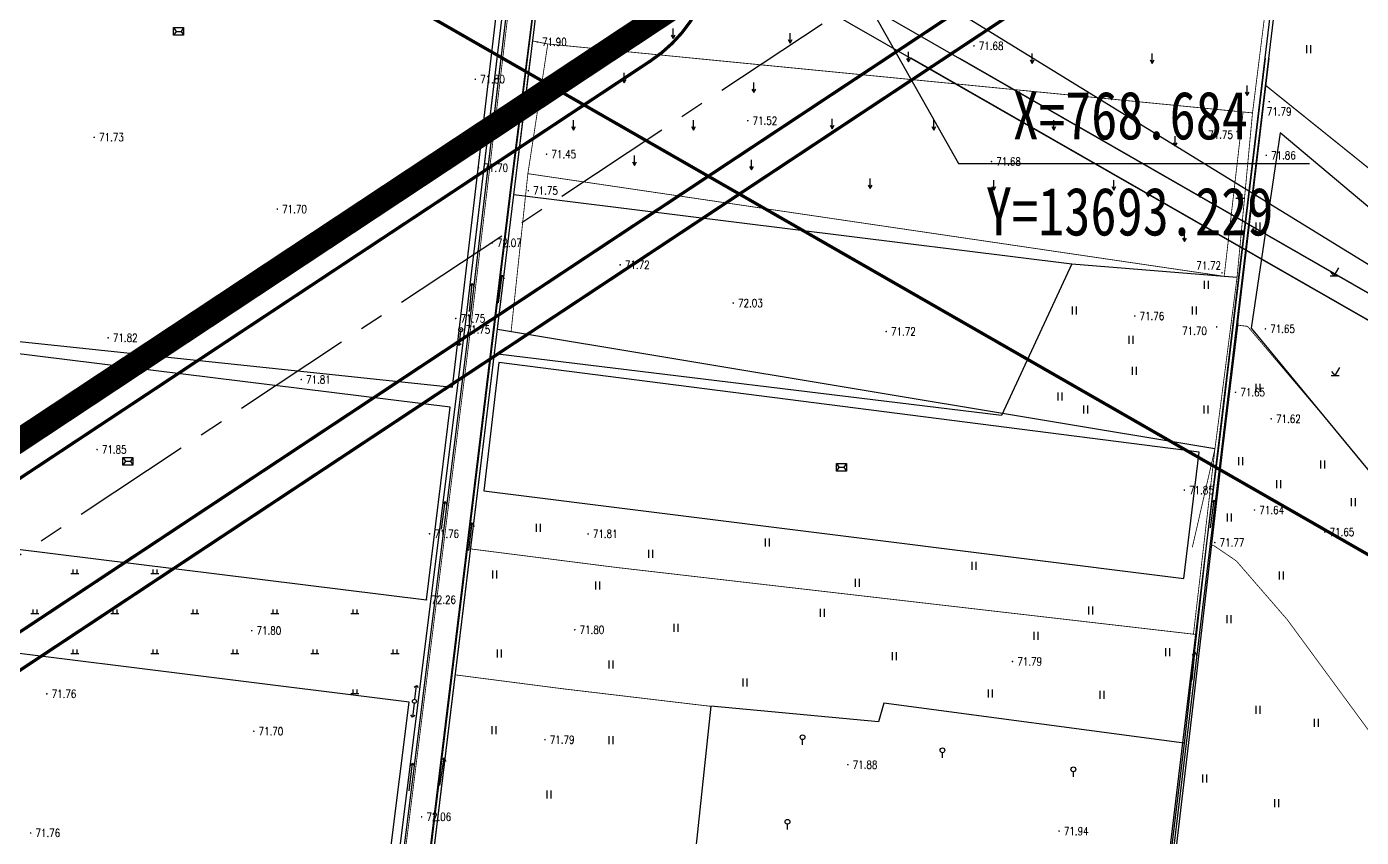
# Model space of a CAD drawing. Extents: x 10519 to 17598, y -625 to 2857.
# Drawn here: x 13589.3 to 13756.1, y 662.3 to 763.5 of the extents above; entities that cross this region are included whole.
import ezdxf
from ezdxf.enums import TextEntityAlignment as Align

# ---------------------------------------------------------------- set-up
doc = ezdxf.new("R2010")
doc.units = 0
doc.header["$MEASUREMENT"] = 0
for name, pattern in [('CENTER', [2, 1.25, -0.25, 0.25, -0.25]), ('CENTERX2', [4, 2.5, -0.5, 0.5, -0.5]), ('L94', [8, 5, -1.5, 0, -1.5])]:
    doc.linetypes.add(name, pattern=pattern)
doc.layers.get('0').update_dxf_attribs({"linetype": 'CONTINUOUS'})
for name, color, linetype in [('00000衢化东路中线', 1, 'CENTER'), ('00000道路边线', 2, 'CONTINUOUS'), ('ASSIST', 252, 'CONTINUOUS'), ('DM-坐标', 7, 'CONTINUOUS'), ('GCD', 224, 'CONTINUOUS'), ('JZD', 1, 'CONTINUOUS')]:
    doc.layers.add(name, color=color, linetype=linetype)
doc.styles.add('DIMST', font='SimSun.ttf', dxfattribs={"width": 0.8})
doc.styles.add('HZ', font='txt8.shx', dxfattribs={"width": 0.8, "bigfont": 'hz.shx'})

# ---------------------------------------------------------------- blocks, each defined once
blk = doc.blocks.new('gc121')
for p, q in [((-0.5, -1), (-0.5, 1)), ((0.5, -1), (0.5, 1))]:
    blk.add_line(p, q)
blk = doc.blocks.new('gc119')
for p, q in [((-1, 0), (1, 0)), ((-0.5, 1), (-0.5, 0)), ((0.5, 1), (0.5, 0))]:
    blk.add_line(p, q)
blk = doc.blocks.new('gc120')
for p, q in [((-0.5, 0.87), (0, 0)), ((0, 0), (0, 2.5)), ((0, 0), (0.5, 0.87))]:
    blk.add_line(p, q)
blk = doc.blocks.new('gc086')
for p, q in [((0, 0), (7, 0)), ((7, 0), (6.18, 0.57)), ((7, 0), (6.18, -0.57))]:
    blk.add_line(p, q)
blk = doc.blocks.new('gc272')
at = {"linetype": 'Continuous'}
blk.add_lwpolyline([(1.25, 0), (1.25, 0), (-1.25, 0), (-1.25, 1.9), (1.25, 1.9)], close=True, dxfattribs=at)
for points in [[(-1.25, 1.9), (-0.625, 0.95), (-1.25, 0)], [(-0.625, 0.95), (0.625, 0.95)], [(1.25, 1.9), (0.625, 0.95), (1.25, 0)]]:
    blk.add_lwpolyline(points, dxfattribs=at)
blk = doc.blocks.new('gc013b')
at = {"linetype": 'Continuous'}
blk.add_line((0.5, 0), (4, 0), dxfattribs=at)
at = {"linetype": 'Continuous', "flags": 128}
blk.add_lwpolyline([(3.5, 0.5), (4, 0), (3.5, -0.5)], dxfattribs=at)
blk = doc.blocks.new('gc170')
at = {"linetype": 'Continuous'}
blk.add_circle((0, 0), 0.5, dxfattribs=at)
blk = doc.blocks.new('gc325')
blk.add_line((0, 0), (0, 1.3))
blk.add_circle((0, 1.9), 0.6)
blk = doc.blocks.new('gc123')
for p, q in [((-1, 0), (1, 0)), ((0, 0), (-0.8, 1)), ((0, 0), (1.2, 2))]:
    blk.add_line(p, q)
blk = doc.blocks.new('GC200')
at = {"linetype": 'Continuous', "const_width": 0.2, "flags": 128}
blk.add_lwpolyline([(-0.1, 0, 1), (0.1, 0, 1)], format="xyb", close=True, dxfattribs=at)

msp = doc.modelspace()

# ---------------------------------------------------------------- linework, layer by layer
at = {"layer": '00000衢化东路中线', "color": 6, "linetype": 'CENTERX2', "ltscale": 6}
msp.add_line((13708.73, 777.09), (13155.85, 411.18), dxfattribs=at)
at = {"layer": '00000道路边线', "const_width": 0.4}
for points in [[(13407.08, 938.53, 0.283572), (13380.85, 937.69, -0.283572), (13407.08, 938.53), (13666.31, 789.88, -0.558152), (13667.29, 759.25), (13444.14, 611.57, -0.414214), (13419.19, 616.64), (13273.56, 836.7), (13406.28, 636.16)], [(13527, 647.22), (13452.97, 598.22, 0.414214), (13447.89, 573.28), (13556.46, 409.23, 0.342677), (13577.38, 402.16), (13603.04, 411.08, 0.034015), (13641.8, 427.57), (13798.93, 504.44), (13908.41, 558, 0.372894), (13921.22, 588.12), (13845.8, 822.07, 0.46943), (13824.38, 830.66), (13712.85, 770.22), (13452.97, 598.22)], [(13601.4, 415.8, 0.034046), (13639.57, 432.05), (13797.9, 509.5), (13908.94, 563.82, 0.372894), (13919.19, 587.92), (13843.78, 821.82, 0.46943), (13828.07, 828.11), (13714.91, 766.79), (13451.84, 592.68), (13449.02, 578.82), (13560.84, 409.86), (13572.73, 405.84), (13601.4, 415.8)]]:
    msp.add_lwpolyline(points, format="xyb", dxfattribs=at)
for points in [[(13277.03, 838.7), (13282.74, 866.76), (13385.61, 934.84), (13402.52, 935.38), (13666.5, 784.01), (13667.14, 763.95), (13438.59, 612.69), (13424.73, 615.51), (13277.03, 838.7), (13282.74, 866.76), (13385.61, 934.84), (13282.74, 866.76), (13277.03, 838.7), (13413.74, 632.12)], [(13912.62, 608.3), (13365.9, 921.8)]]:
    msp.add_lwpolyline(points, dxfattribs=at)
at = {"layer": 'ASSIST', "color": 252, "flags": 128}
for points, const_width in [([(13725.61, 992.24), (13701.61, 984.39), (13683.69, 978.3), (13678.11, 976.72), (13675.23, 953.36), (13670.29, 915.08), (13667.35, 889.4), (13664.34, 861.79), (13656.07, 793.43), (13655.55, 788.96), (13649.73, 743.07), (13608.76, 406.44)], 0.1), ([(13651.82, 759.57), (13649.73, 743.07), (13608.76, 406.44)], 0.1), ([(13791.24, 707.38), (13791.88, 708.09), (13787.41, 712.96), (13782.85, 718.51), (13786.2, 722.24), (13785.77, 722.72), (13744.11, 756.2)], 0.15), ([(13791.24, 707.38), (13791.88, 708.09), (13787.41, 712.96), (13782.85, 718.51), (13786.2, 722.24), (13785.77, 722.72), (13744.18, 756.15)], 0.15), ([(13644.81, 698.29), (13662.89, 695.99), (13735.46, 687.6)], 0.1), ([(13674.8, 678.63), (13656.33, 680.82), (13642.89, 682.56)], 0.1)]:
    msp.add_lwpolyline(points, dxfattribs=dict(at, const_width=const_width))
for points in [[(13247.56, 861.47), (13247.56, 861.47), (13394, 957), (13947, 617), (13562, 386)], [(13646.47, 705.55), (13733.89, 694.6), (13735.83, 710.38), (13648.32, 721.56)]]:
    msp.add_lwpolyline(points, close=True, dxfattribs=at)
for points, elevation in [([(13661.15, 869.22), (13644.11, 726.35), (13629.56, 609.85), (13616.37, 504.15), (13607.51, 428.68), (13594.68, 323.42)], 72.3), ([(13595.28, 323.4), (13608.09, 429.12), (13616.97, 504.09), (13630.12, 609.84), (13644.68, 726.26), (13652.3, 790.39), (13652.35, 790.84), (13661.65, 869.15)], 71.62), ([(13872.89, 861.11), (13857.23, 856.85), (13800.37, 832.17), (13750.25, 811.31), (13726.39, 612.74)], 71.88), ([(13726.82, 612.33), (13750.69, 810.9), (13800.65, 831.77), (13857.59, 856.59), (13872.93, 860.66)], 71.89), ([(13648.07, 759.57), (13644.11, 726.35), (13629.56, 609.85), (13616.37, 504.15), (13607.51, 428.68), (13595.46, 329.78)], 72.3), ([(13595.46, 324.88), (13608.09, 429.12), (13616.97, 504.09), (13630.12, 609.84), (13644.68, 726.26), (13648.64, 759.57)], 71.62), ([(13744.07, 759.57), (13740.13, 726.67)], 71.88), ([(13740.66, 726.53), (13744.58, 759.57)], 71.89), ([(13789.25, 710.21), (13784.92, 714.62), (13781.89, 718.47), (13784.22, 721.32), (13778, 727.75), (13775.66, 725.28), (13745.93, 750.28), (13742.33, 725.88), (13770.6, 691.59)], 71.57), ([(13719.92, 733.9), (13738.95, 732.34), (13740.56, 732.22)], 71.87), ([(13737.8, 710.81), (13648.15, 725.68)], 71.87), ([(13740.66, 726.53), (13738.75, 710.79), (13737.37, 698.88), (13734.51, 674.12), (13731.95, 652.64), (13723.16, 578.82), (13713.29, 497.3)], 71.91), ([(13740.13, 726.67), (13738.23, 710.92), (13736.74, 699.03), (13733.98, 674.35), (13731.37, 652.71), (13724.83, 597.43)], 71.91)]:
    msp.add_lwpolyline(points, dxfattribs=dict(at, elevation=elevation))
at = {"layer": 'ASSIST', "color": 252, "const_width": 0.1, "flags": 128}
for points, elevation in [([(13595.46, 323.37), (13608.27, 429.1), (13617.15, 504.06), (13630.3, 609.81), (13644.86, 726.23), (13652.48, 790.37), (13652.53, 790.81), (13661.83, 869.12)], 143.35), ([(13750.78, 815.45), (13749.21, 809.97), (13748.5, 802.55), (13747.7, 795.82), (13745.6, 780.41), (13744.36, 767.68), (13742.49, 752.75), (13740.56, 732.22), (13737.8, 710.81), (13734.97, 698.49)], 71.88), ([(13651.96, 745.16), (13654.45, 761.36), (13652.7, 761.71), (13652.58, 761.71)], 71.87), ([(13742.49, 752.75), (13654.45, 761.36)], 71.88), ([(13595.46, 323.37), (13608.27, 429.1), (13617.15, 504.06), (13630.3, 609.81), (13644.86, 726.23), (13648.82, 759.57)], 143.35), ([(13742.49, 752.75), (13672.71, 759.57)], 71.88), ([(13743.34, 759.57), (13742.49, 752.75), (13740.56, 732.22), (13737.8, 710.81), (13735.11, 687.64)], 71.88), ([(13741.31, 752.86), (13738.95, 732.34), (13651.96, 745.16), (13649.86, 725.4)], 71.87), ([(13738.95, 732.34), (13740.56, 732.22)], 71.87), ([(13757.4, 675.07), (13770.52, 691.69), (13750.89, 715.44), (13741.87, 726.09), (13740.62, 726.24)], 71.8), ([(13775.69, 664.36), (13757.4, 675.07), (13746.85, 689.43), (13740.47, 696.79), (13737.68, 698.69), (13737.35, 698.72)], 71.8)]:
    msp.add_lwpolyline(points, dxfattribs=dict(at, elevation=elevation))
at = {"layer": 'ASSIST', "color": 252, "flags": 128}
for points in [[(13718.09, 815.74), (13716.12, 814.54, -0.049479), (13707.07, 807.84), (13693.17, 802.59, 0.02517), (13688.9, 800.83, -0.05814), (13680.36, 797.31, -0.055515), (13662.67, 792.17, 0.028374), (13656.1, 790.46), (13655.74, 790.46), (13649.82, 743.08), (13608.89, 406.45)], [(13609.53, 408.68), (13650.19, 742.5), (13656.05, 789.94), (13656.24, 790.02, -0.028374), (13662.81, 791.73, 0.055515), (13680.5, 796.87, 0.05814), (13689.04, 800.39, -0.02517), (13693.31, 802.15), (13707.21, 807.4, 0.049479), (13716.26, 814.11), (13718.23, 815.31)]]:
    msp.add_lwpolyline(points, format="xyb", dxfattribs=at)
for points, elevation in [([(13574.08, 806.41), (13564.72, 726.71), (13642.55, 718.51), (13651.91, 798.21)], 71.86), ([(13564.72, 725.58), (13561.69, 701.53), (13639.3, 691.95), (13642.25, 716)], 71.81), ([(13637.13, 679.14), (13559.66, 688.79), (13552.33, 631.01), (13629.89, 621.44)], 71.87)]:
    msp.add_lwpolyline(points, close=True, dxfattribs=dict(at, elevation=elevation))
for points in [[(13665.97, 782.48), (13965.84, 610.37)], [(13964.51, 608), (13664.42, 779.86)], [(13821.2, 690.07), (13699.83, 759.57)], [(13705.88, 759.57), (13821.2, 693.38)], [(13650.2, 742.57), (13719.92, 733.9), (13711.15, 714.96), (13648.19, 722.63)], [(13733.94, 674.04), (13696.45, 679.03), (13695.78, 676.69), (13674.8, 678.63), (13670.7, 639.81), (13728.98, 632.49)]]:
    msp.add_lwpolyline(points, dxfattribs=at)
at = {"layer": 'ASSIST', "color": 252}
for points in [[(13651.89, 759.57), (13649.82, 743.08), (13621.45, 509.77)], [(13633.87, 608.48), (13650.19, 742.5), (13652.3, 759.57)]]:
    msp.add_lwpolyline(points, dxfattribs=at)
at = {"layer": 'DM-坐标', "linetype": 'ByBlock'}
msp.add_line((13705.75, 746.44), (13749.62, 746.44), dxfattribs=at)
msp.add_lwpolyline([(13693.23, 768.68), (13705.75, 746.44)], dxfattribs=at)
at = {"layer": 'JZD', "linetype": 'L94', "ltscale": 2, "flags": 128}
msp.add_lwpolyline([(13268.34, 851.36, 3, 3, 0), (13248.54, 838.27, 3, 3, 0), (13558.91, 369.28, 3, 3, 0), (13611.24, 387.46, 3, 3, 0.033868), (13652.96, 405.2, 3, 3, 0), (13913.06, 532.44, 3, 3, 0), (13894.6, 572.84, 3, 3, 0), (13860.14, 593.14, 3, 3, 0), (13886.5, 637.91, 3, 3, 0.035272), (13890.89, 646.74, 3, 3, 0), (13896.13, 659.44, 3, 3, 0), (13836.59, 844.12, 3, 3, 0), (13693.23, 768.68, 3, 3, 0), (13683.08, 774.5, 3, 3, 0), (13430.04, 607.03, 3, 3, 0), (13268.34, 851.36, 0, 0, 0)], format="xyseb", dxfattribs=at)

# ---------------------------------------------------------------- block references
at = {"layer": 'ASSIST', "color": 252, "xscale": 0.5, "yscale": 0.5}
for name, p in [('gc272', (13608.32, 762.46)), ('gc120', (13670.11, 762.03)), ('gc120', (13684.72, 761.47)), ('gc120', (13699.52, 759.13)), ('gc121', (13749.51, 760.71)), ('gc120', (13714.97, 758.94)), ('gc120', (13729.97, 758.94)), ('gc120', (13663.99, 756.5)), ('gc120', (13680.19, 755.28)), ('gc120', (13741.83, 754.91)), ('gc121', (13650.55, 753.15)), ('gc119', (13652.29, 753.25)), ('gc120', (13689.97, 750.77)), ('gc120', (13657.66, 750.61)), ('gc120', (13672.66, 750.61)), ('gc120', (13702.66, 750.61)), ('gc120', (13717.66, 750.61)), ('gc120', (13732.84, 748.58)), ('gc120', (13665.3, 746.2)), ('gc120', (13679.91, 745.64)), ('gc120', (13694.71, 743.3)), ('gc120', (13710.16, 743.11)), ('gc120', (13725.16, 743.11)), ('gc119', (13740.92, 742.08)), ('gc121', (13743.2, 738.57)), ('gc120', (13733.98, 736.69)), ('gc123', (13752.68, 732.38)), ('gc121', (13736.76, 731.26)), ('gc121', (13720.26, 728.05)), ('gc121', (13735.26, 728.05)), ('gc170', (13643.58, 725.68)), ('gc121', (13727.33, 724.39)), ('gc121', (13727.76, 720.55)), ('gc123', (13752.8, 719.95)), ('gc121', (13743.21, 718.41)), ('gc121', (13718.44, 717.33)), ('gc121', (13721.68, 715.72)), ('gc121', (13736.68, 715.72)), ('gc272', (13601.99, 708.77)), ('gc272', (13691.13, 708.02)), ('gc121', (13741.05, 709.26)), ('gc121', (13751.26, 708.84)), ('gc121', (13745.77, 706.36)), ('gc121', (13755.1, 704.13)), ('gc121', (13739.62, 702.22)), ('gc121', (13653.28, 700.92)), ('gc121', (13681.91, 699.09)), ('gc121', (13667.33, 697.66)), ('gc119', (13595.36, 695.24)), ('gc119', (13605.36, 695.24)), ('gc121', (13647.83, 695.08)), ('gc121', (13707.72, 696.16)), ('gc121', (13746.1, 694.97)), ('gc121', (13660.72, 693.71)), ('gc121', (13693.14, 694.06)), ('gc119', (13590.36, 690.24)), ('gc119', (13600.36, 690.24)), ('gc119', (13610.36, 690.24)), ('gc119', (13620.36, 690.24)), ('gc119', (13630.36, 690.24)), ('gc121', (13688.77, 690.3)), ('gc121', (13722.31, 690.61)), ('gc121', (13670.49, 688.44)), ('gc121', (13739.58, 689.53)), ('gc121', (13715.47, 687.42)), ('gc119', (13595.36, 685.24)), ('gc119', (13605.36, 685.24)), ('gc119', (13615.36, 685.24)), ('gc119', (13625.36, 685.24)), ('gc119', (13635.36, 685.24)), ('gc121', (13648.41, 685.21)), ('gc121', (13697.76, 684.89)), ('gc121', (13731.91, 685.39)), ('gc121', (13662.38, 683.85)), ('gc121', (13679.12, 681.59)), ('gc119', (13630.36, 680.24)), ('gc121', (13709.76, 680.22)), ('gc121', (13723.71, 680.06)), ('gc170', (13637.79, 679.26)), ('gc121', (13743.21, 678.2)), ('gc121', (13750.5, 676.55)), ('gc121', (13647.75, 675.67)), ('gc121', (13662.38, 674.42)), ('gc325', (13686.28, 673.82)), ('gc325', (13703.75, 672.19)), ('gc325', (13720.11, 669.81)), ('gc121', (13736.52, 669.63)), ('gc121', (13654.64, 667.6)), ('gc121', (13745.54, 666.55)), ('gc325', (13684.4, 663.26))]:
    msp.add_blockref(name, p, dxfattribs=at)
at = {"layer": 'ASSIST', "color": 252}
ref = msp.add_blockref('GC200', (13653.13, 761.61, 71.9), dxfattribs=dict(at, xscale=0.5, yscale=0.5, zscale=0.5))
ref.add_attrib('height', '71.90', dxfattribs={"layer": 'GCD', "linetype": 'Continuous', "height": 1, "style": 'HZ', "width": 0.8}).set_placement((13653.73, 761.61, 71.9), align=Align.MIDDLE_LEFT)
ref = msp.add_blockref('GC200', (13707.69, 761.12, 71.68), dxfattribs=dict(at, xscale=0.5, yscale=0.5, zscale=0.5))
ref.add_attrib('height', '71.68', dxfattribs={"layer": 'GCD', "linetype": 'Continuous', "height": 1, "style": 'HZ', "width": 0.8}).set_placement((13708.29, 761.12, 71.68), align=Align.MIDDLE_LEFT)
ref = msp.add_blockref('GC200', (13645.4, 756.95, 71.8), dxfattribs=dict(at, xscale=0.5, yscale=0.5, zscale=0.5))
ref.add_attrib('height', '71.80', dxfattribs={"layer": 'GCD', "linetype": 'Continuous', "height": 1, "style": 'HZ', "width": 0.8}).set_placement((13646, 756.95, 71.8), align=Align.MIDDLE_LEFT)
ref = msp.add_blockref('GC200', (13744.58, 754.15, 71.79), dxfattribs=dict(at, xscale=0.5, yscale=0.5, zscale=0.5))
ref.add_attrib('height', '71.79', dxfattribs={"layer": 'GCD', "linetype": 'Continuous', "height": 1, "style": 'HZ', "width": 0.8}).set_placement((13744.28, 752.92, 71.79), align=Align.MIDDLE_LEFT)
ref = msp.add_blockref('GC200', (13679.43, 751.78, 71.52), dxfattribs=dict(at, xscale=0.5, yscale=0.5, zscale=0.5))
ref.add_attrib('height', '71.52', dxfattribs={"layer": 'GCD', "linetype": 'Continuous', "height": 1, "style": 'HZ', "width": 0.8}).set_placement((13680.03, 751.78, 71.52), align=Align.MIDDLE_LEFT)
ref = msp.add_blockref('GC200', (13740.55, 750.42, 71.75), dxfattribs=dict(at, xscale=0.5, yscale=0.5, zscale=0.5))
ref.add_attrib('height', '71.75', dxfattribs={"layer": 'GCD', "linetype": 'Continuous', "height": 1, "style": 'HZ', "width": 0.8}).set_placement((13736.95, 750.03, 71.75), align=Align.MIDDLE_LEFT)
ref = msp.add_blockref('GC200', (13597.79, 749.7, 71.73), dxfattribs=dict(at, xscale=0.5, yscale=0.5, zscale=0.5))
ref.add_attrib('height', '71.73', dxfattribs={"layer": 'GCD', "linetype": 'Continuous', "height": 1, "style": 'HZ', "width": 0.8}).set_placement((13598.39, 749.7, 71.73), align=Align.MIDDLE_LEFT)
ref = msp.add_blockref('GC200', (13654.3, 747.59, 71.45), dxfattribs=dict(at, xscale=0.5, yscale=0.5, zscale=0.5))
ref.add_attrib('height', '71.45', dxfattribs={"layer": 'GCD', "linetype": 'Continuous', "height": 1, "style": 'HZ', "width": 0.8}).set_placement((13654.9, 747.59, 71.45), align=Align.MIDDLE_LEFT)
ref = msp.add_blockref('GC200', (13709.87, 746.67, 71.68), dxfattribs=dict(at, xscale=0.5, yscale=0.5, zscale=0.5))
ref.add_attrib('height', '71.68', dxfattribs={"layer": 'GCD', "linetype": 'Continuous', "height": 1, "style": 'HZ', "width": 0.8}).set_placement((13710.47, 746.67, 71.68), align=Align.MIDDLE_LEFT)
ref = msp.add_blockref('GC200', (13744.21, 747.45, 71.86), dxfattribs=dict(at, xscale=0.5, yscale=0.5, zscale=0.5))
ref.add_attrib('height', '71.86', dxfattribs={"layer": 'GCD', "linetype": 'Continuous', "height": 1, "style": 'HZ', "width": 0.8}).set_placement((13744.81, 747.45, 71.86), align=Align.MIDDLE_LEFT)
ref = msp.add_blockref('GC200', (13645.8, 745.9, 71.69), dxfattribs=dict(at, xscale=0.5, yscale=0.5, zscale=0.5))
ref.add_attrib('height', '71.70', dxfattribs={"layer": 'GCD', "linetype": 'Continuous', "height": 1, "style": 'HZ', "width": 0.8}).set_placement((13646.4, 745.9, 71.69), align=Align.MIDDLE_LEFT)
ref = msp.add_blockref('GC200', (13652.02, 743.04, 71.75), dxfattribs=dict(at, xscale=0.5, yscale=0.5, zscale=0.5))
ref.add_attrib('height', '71.75', dxfattribs={"layer": 'GCD', "linetype": 'Continuous', "height": 1, "style": 'HZ', "width": 0.8}).set_placement((13652.62, 743.04, 71.75), align=Align.MIDDLE_LEFT)
ref = msp.add_blockref('GC200', (13620.66, 740.74, 71.7), dxfattribs=dict(at, xscale=0.5, yscale=0.5, zscale=0.5))
ref.add_attrib('height', '71.70', dxfattribs={"layer": 'GCD', "linetype": 'Continuous', "height": 1, "style": 'HZ', "width": 0.8}).set_placement((13621.26, 740.74, 71.7), align=Align.MIDDLE_LEFT)
ref = msp.add_blockref('GC200', (13647.5, 736.51, 72.07), dxfattribs=dict(at, xscale=0.5, yscale=0.5, zscale=0.5))
ref.add_attrib('height', '72.07', dxfattribs={"layer": 'GCD', "linetype": 'Continuous', "height": 1, "style": 'HZ', "width": 0.8}).set_placement((13648.1, 736.51, 72.07), align=Align.MIDDLE_LEFT)
ref = msp.add_blockref('GC200', (13663.49, 733.78, 71.72), dxfattribs=dict(at, xscale=0.5, yscale=0.5, zscale=0.5))
ref.add_attrib('height', '71.72', dxfattribs={"layer": 'GCD', "linetype": 'Continuous', "height": 1, "style": 'HZ', "width": 0.8}).set_placement((13664.09, 733.78, 71.72), align=Align.MIDDLE_LEFT)
ref = msp.add_blockref('GC200', (13738.68, 732.78, 71.72), dxfattribs=dict(at, xscale=0.5, yscale=0.5, zscale=0.5))
ref.add_attrib('height', '71.72', dxfattribs={"layer": 'GCD', "linetype": 'Continuous', "height": 1, "style": 'HZ', "width": 0.8}).set_placement((13735.47, 733.68, 71.72), align=Align.MIDDLE_LEFT)
at = {"layer": 'ASSIST', "color": 252, "yscale": 0.5, "zscale": 0.5}
for p, xscale, rotation in [((13648.3, 729.01), 0.4999999998428566, 82.40071463794322), ((13644.65, 727.96), 0.4999999998135531, 84.14090155025059), ((13641.16, 700.75), 0.5000000001731048, 82.0260564813355), ((13737.23, 700.93), 0.5, 82.46997830605935), ((13644.57, 698.08), 0.4999999998396921, 82.79637747530509), ((13734.97, 681.9), 0.5000000000531059, 84.95468710242196), ((13640.96, 668.75), 0.499999999785975, 81.30907536476286), ((13637.15, 668.06), 0.5000000001027651, 83.51345088521904)]:
    msp.add_blockref('gc086', p, dxfattribs=dict(at, xscale=xscale, rotation=rotation))
at = {"layer": 'ASSIST', "color": 252}
ref = msp.add_blockref('GC200', (13677.62, 729, 72.03), dxfattribs=dict(at, xscale=0.5, yscale=0.5, zscale=0.5))
ref.add_attrib('height', '72.03', dxfattribs={"layer": 'GCD', "linetype": 'Continuous', "height": 1, "style": 'HZ', "width": 0.8}).set_placement((13678.22, 729, 72.03), align=Align.MIDDLE_LEFT)
ref = msp.add_blockref('GC200', (13642.95, 727.08, 71.75), dxfattribs=dict(at, xscale=0.5, yscale=0.5, zscale=0.5))
ref.add_attrib('height', '71.75', dxfattribs={"layer": 'GCD', "linetype": 'Continuous', "height": 1, "style": 'HZ', "width": 0.8}).set_placement((13643.55, 727.08, 71.75), align=Align.MIDDLE_LEFT)
ref = msp.add_blockref('GC200', (13727.78, 727.38, 71.76), dxfattribs=dict(at, xscale=0.5, yscale=0.5, zscale=0.5))
ref.add_attrib('height', '71.76', dxfattribs={"layer": 'GCD', "linetype": 'Continuous', "height": 1, "style": 'HZ', "width": 0.8}).set_placement((13728.38, 727.38, 71.76), align=Align.MIDDLE_LEFT)
for p, xscale, yscale, rotation in [((13643.58, 725.68), 0.5, 0.5, 262.8956464913413), ((13637.79, 679.26), 0.4999999999999998, 0.4999999999999998, 82.8956464913413), ((13637.79, 679.26), 0.5, 0.5, 262.8176286552313)]:
    msp.add_blockref('gc013b', p, dxfattribs=dict(at, xscale=xscale, yscale=yscale, rotation=rotation))
ref = msp.add_blockref('GC200', (13643.58, 725.68, 71.75), dxfattribs=dict(at, xscale=0.5, yscale=0.5, zscale=0.5))
ref.add_attrib('height', '71.75', dxfattribs={"layer": 'GCD', "linetype": 'Continuous', "height": 1, "style": 'HZ', "width": 0.8}).set_placement((13644.18, 725.68, 71.75), align=Align.MIDDLE_LEFT)
ref = msp.add_blockref('GC200', (13696.73, 725.44, 71.72), dxfattribs=dict(at, xscale=0.5, yscale=0.5, zscale=0.5))
ref.add_attrib('height', '71.72', dxfattribs={"layer": 'GCD', "linetype": 'Continuous', "height": 1, "style": 'HZ', "width": 0.8}).set_placement((13697.33, 725.44, 71.72), align=Align.MIDDLE_LEFT)
ref = msp.add_blockref('GC200', (13738.01, 726.02, 71.7), dxfattribs=dict(at, xscale=0.5, yscale=0.5, zscale=0.5))
ref.add_attrib('height', '71.70', dxfattribs={"layer": 'GCD', "linetype": 'Continuous', "height": 1, "style": 'HZ', "width": 0.8}).set_placement((13733.7, 725.52, 71.7), align=Align.MIDDLE_LEFT)
ref = msp.add_blockref('GC200', (13744.1, 725.77, 71.64), dxfattribs=dict(at, xscale=0.5, yscale=0.5, zscale=0.5))
ref.add_attrib('height', '71.65', dxfattribs={"layer": 'GCD', "linetype": 'Continuous', "height": 1, "style": 'HZ', "width": 0.8}).set_placement((13744.7, 725.77, 71.64), align=Align.MIDDLE_LEFT)
ref = msp.add_blockref('GC200', (13599.52, 724.66, 71.82), dxfattribs=dict(at, xscale=0.5, yscale=0.5, zscale=0.5))
ref.add_attrib('height', '71.82', dxfattribs={"layer": 'GCD', "linetype": 'Continuous', "height": 1, "style": 'HZ', "width": 0.8}).set_placement((13600.12, 724.66, 71.82), align=Align.MIDDLE_LEFT)
ref = msp.add_blockref('GC200', (13623.65, 719.44, 71.81), dxfattribs=dict(at, xscale=0.5, yscale=0.5, zscale=0.5))
ref.add_attrib('height', '71.81', dxfattribs={"layer": 'GCD', "linetype": 'Continuous', "height": 1, "style": 'HZ', "width": 0.8}).set_placement((13624.25, 719.44, 71.81), align=Align.MIDDLE_LEFT)
ref = msp.add_blockref('GC200', (13740.37, 717.85, 71.65), dxfattribs=dict(at, xscale=0.5, yscale=0.5, zscale=0.5))
ref.add_attrib('height', '71.65', dxfattribs={"layer": 'GCD', "linetype": 'Continuous', "height": 1, "style": 'HZ', "width": 0.8}).set_placement((13740.97, 717.85, 71.65), align=Align.MIDDLE_LEFT)
ref = msp.add_blockref('GC200', (13744.83, 714.54, 71.62), dxfattribs=dict(at, xscale=0.5, yscale=0.5, zscale=0.5))
ref.add_attrib('height', '71.62', dxfattribs={"layer": 'GCD', "linetype": 'Continuous', "height": 1, "style": 'HZ', "width": 0.8}).set_placement((13745.43, 714.54, 71.62), align=Align.MIDDLE_LEFT)
ref = msp.add_blockref('GC200', (13598.14, 710.7, 71.85), dxfattribs=dict(at, xscale=0.5, yscale=0.5, zscale=0.5))
ref.add_attrib('height', '71.85', dxfattribs={"layer": 'GCD', "linetype": 'Continuous', "height": 1, "style": 'HZ', "width": 0.8}).set_placement((13598.74, 710.7, 71.85), align=Align.MIDDLE_LEFT)
ref = msp.add_blockref('GC200', (13733.97, 705.64, 71.85), dxfattribs=dict(at, xscale=0.5, yscale=0.5, zscale=0.5))
ref.add_attrib('height', '71.85', dxfattribs={"layer": 'GCD', "linetype": 'Continuous', "height": 1, "style": 'HZ', "width": 0.8}).set_placement((13734.57, 705.64, 71.85), align=Align.MIDDLE_LEFT)
ref = msp.add_blockref('GC200', (13742.74, 703.15, 71.64), dxfattribs=dict(at, xscale=0.5, yscale=0.5, zscale=0.5))
ref.add_attrib('height', '71.64', dxfattribs={"layer": 'GCD', "linetype": 'Continuous', "height": 1, "style": 'HZ', "width": 0.8}).set_placement((13743.34, 703.15, 71.64), align=Align.MIDDLE_LEFT)
ref = msp.add_blockref('GC200', (13639.68, 700.18, 71.76), dxfattribs=dict(at, xscale=0.5, yscale=0.5, zscale=0.5))
ref.add_attrib('height', '71.76', dxfattribs={"layer": 'GCD', "linetype": 'Continuous', "height": 1, "style": 'HZ', "width": 0.8}).set_placement((13640.28, 700.18, 71.76), align=Align.MIDDLE_LEFT)
ref = msp.add_blockref('GC200', (13659.48, 700.16, 71.81), dxfattribs=dict(at, xscale=0.5, yscale=0.5, zscale=0.5))
ref.add_attrib('height', '71.81', dxfattribs={"layer": 'GCD', "linetype": 'Continuous', "height": 1, "style": 'HZ', "width": 0.8}).set_placement((13660.08, 700.16, 71.81), align=Align.MIDDLE_LEFT)
ref = msp.add_blockref('GC200', (13751.52, 700.4, 71.65), dxfattribs=dict(at, xscale=0.5, yscale=0.5, zscale=0.5))
ref.add_attrib('height', '71.65', dxfattribs={"layer": 'GCD', "linetype": 'Continuous', "height": 1, "style": 'HZ', "width": 0.8}).set_placement((13752.12, 700.4, 71.65), align=Align.MIDDLE_LEFT)
ref = msp.add_blockref('GC200', (13737.78, 699.08, 71.77), dxfattribs=dict(at, xscale=0.5, yscale=0.5, zscale=0.5))
ref.add_attrib('height', '71.77', dxfattribs={"layer": 'GCD', "linetype": 'Continuous', "height": 1, "style": 'HZ', "width": 0.8}).set_placement((13738.38, 699.08, 71.77), align=Align.MIDDLE_LEFT)
ref = msp.add_blockref('GC200', (13639.3, 691.95, 72.26), dxfattribs=dict(at, xscale=0.5, yscale=0.5, zscale=0.5))
ref.add_attrib('height', '72.26', dxfattribs={"layer": 'GCD', "linetype": 'Continuous', "height": 1, "style": 'HZ', "width": 0.8}).set_placement((13639.9, 691.95, 72.26), align=Align.MIDDLE_LEFT)
ref = msp.add_blockref('GC200', (13657.82, 688.19, 71.8), dxfattribs=dict(at, xscale=0.5, yscale=0.5, zscale=0.5))
ref.add_attrib('height', '71.80', dxfattribs={"layer": 'GCD', "linetype": 'Continuous', "height": 1, "style": 'HZ', "width": 0.8}).set_placement((13658.42, 688.19, 71.8), align=Align.MIDDLE_LEFT)
ref = msp.add_blockref('GC200', (13617.46, 688.08, 71.8), dxfattribs=dict(at, xscale=0.5, yscale=0.5, zscale=0.5))
ref.add_attrib('height', '71.80', dxfattribs={"layer": 'GCD', "linetype": 'Continuous', "height": 1, "style": 'HZ', "width": 0.8}).set_placement((13618.06, 688.08, 71.8), align=Align.MIDDLE_LEFT)
ref = msp.add_blockref('GC200', (13712.51, 684.23, 71.78), dxfattribs=dict(at, xscale=0.5, yscale=0.5, zscale=0.5))
ref.add_attrib('height', '71.79', dxfattribs={"layer": 'GCD', "linetype": 'Continuous', "height": 1, "style": 'HZ', "width": 0.8}).set_placement((13713.11, 684.23, 71.78), align=Align.MIDDLE_LEFT)
ref = msp.add_blockref('GC200', (13591.87, 680.19, 71.76), dxfattribs=dict(at, xscale=0.5, yscale=0.5, zscale=0.5))
ref.add_attrib('height', '71.76', dxfattribs={"layer": 'GCD', "linetype": 'Continuous', "height": 1, "style": 'HZ', "width": 0.8}).set_placement((13592.47, 680.19, 71.76), align=Align.MIDDLE_LEFT)
ref = msp.add_blockref('GC200', (13617.72, 675.51, 71.7), dxfattribs=dict(at, xscale=0.5, yscale=0.5, zscale=0.5))
ref.add_attrib('height', '71.70', dxfattribs={"layer": 'GCD', "linetype": 'Continuous', "height": 1, "style": 'HZ', "width": 0.8}).set_placement((13618.32, 675.51, 71.7), align=Align.MIDDLE_LEFT)
ref = msp.add_blockref('GC200', (13654.1, 674.46, 71.79), dxfattribs=dict(at, xscale=0.5, yscale=0.5, zscale=0.5))
ref.add_attrib('height', '71.79', dxfattribs={"layer": 'GCD', "linetype": 'Continuous', "height": 1, "style": 'HZ', "width": 0.8}).set_placement((13654.7, 674.46, 71.79), align=Align.MIDDLE_LEFT)
ref = msp.add_blockref('GC200', (13691.94, 671.34, 71.88), dxfattribs=dict(at, xscale=0.5, yscale=0.5, zscale=0.5))
ref.add_attrib('height', '71.88', dxfattribs={"layer": 'GCD', "linetype": 'Continuous', "height": 1, "style": 'HZ', "width": 0.8}).set_placement((13692.54, 671.34, 71.88), align=Align.MIDDLE_LEFT)
ref = msp.add_blockref('GC200', (13638.69, 664.82, 72.06), dxfattribs=dict(at, xscale=0.5, yscale=0.5, zscale=0.5))
ref.add_attrib('height', '72.06', dxfattribs={"layer": 'GCD', "linetype": 'Continuous', "height": 1, "style": 'HZ', "width": 0.8}).set_placement((13639.29, 664.82, 72.06), align=Align.MIDDLE_LEFT)
ref = msp.add_blockref('GC200', (13589.84, 662.81, 71.75), dxfattribs=dict(at, xscale=0.5, yscale=0.5, zscale=0.5))
ref.add_attrib('height', '71.76', dxfattribs={"layer": 'GCD', "linetype": 'Continuous', "height": 1, "style": 'HZ', "width": 0.8}).set_placement((13590.44, 662.81, 71.75), align=Align.MIDDLE_LEFT)
ref = msp.add_blockref('GC200', (13718.32, 663.05, 71.94), dxfattribs=dict(at, xscale=0.5, yscale=0.5, zscale=0.5))
ref.add_attrib('height', '71.94', dxfattribs={"layer": 'GCD', "linetype": 'Continuous', "height": 1, "style": 'HZ', "width": 0.8}).set_placement((13718.92, 663.05, 71.94), align=Align.MIDDLE_LEFT)

# ---------------------------------------------------------------- texts
at = {"layer": 'DM-坐标', "linetype": 'ByBlock', "style": 'DIMST', "width": 0.8}
for s, p in [('X=768.684', (13712.54, 749.44)), ('Y=13693.229', (13709.18, 737.44))]:
    msp.add_text(s, height=6, dxfattribs=at).set_placement(p)

doc.saveas('drawing.dxf')
